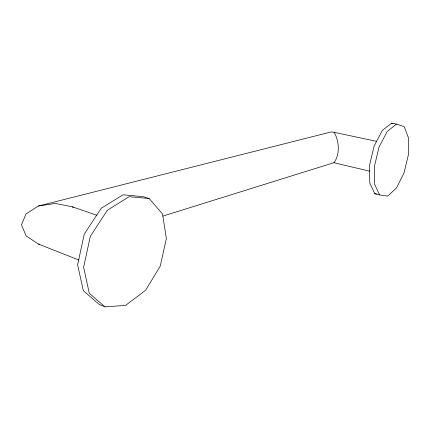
<?xml version="1.0" encoding="UTF-8"?>
<svg xmlns="http://www.w3.org/2000/svg" width="430" height="430" viewBox="0 0 430 430"><rect width="100%" height="100%" fill="white"/><g stroke="black" fill="none" stroke-linecap="round" stroke-linejoin="round"><path stroke-width="0.64" d="M162.776 216.134L333.911 162.707C340.216 154.671 339.227 140.76 334.099 132.306L331.267 131.913L38.426 206.024L25.993 213.893L21.5 224.852L26.101 235.898L38.442 244.052L78.9 260.048M396.481 124.087L387.199 131.472L379.007 147.141L374.358 166.647L374.611 184.228L379.539 194.914L387.581 196.112L396.481 188.007L404.006 173.005L408.371 154.881L408.5 138.019L404.238 126.673L396.481 124.087L391.639 123.136L382.308 130.473L374.105 146.076L369.483 165.512L369.789 183.04L374.783 193.704L379.539 194.914M38.426 206.024L55.389 203.428L72.202 206.771L96.777 215.236M104.947 306.864L125.614 305.364L145.609 290.288L160.245 266.089L166.372 238.591L162.535 214.059L149.189 198.52L143.212 196.655L123.028 194.795L101.211 208.287L84.242 234.162L77.62 264.805L83.329 290.68L99.088 304.338L104.947 306.864L89.263 293.195L83.624 267.213L90.305 236.392L107.285 210.329L129.075 196.703L149.189 198.52M374.783 193.704L376.653 193.989M38.442 244.052L39.727 244.294M334.099 132.306L376.653 141.368M333.911 162.707L369.58 171.167M391.639 123.136L392.837 123.534M72.202 206.771L73.304 207.529"/></g></svg>
